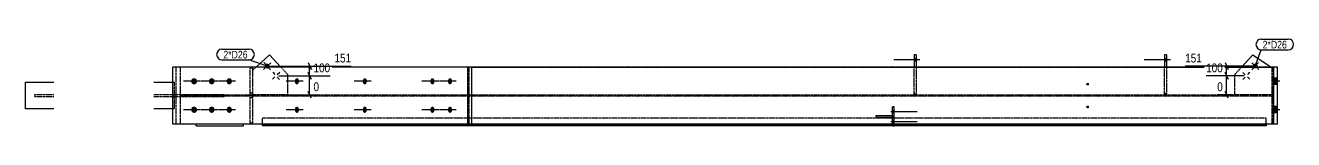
# Model space of a CAD drawing. Header units: millimetres. Extents: x 48 to 60985, y 13 to 3079.
# Drawn here: x 48 to 6733, y 48 to 505 of the extents above; entities that cross this region are included whole.
import ezdxf

# ---------------------------------------------------------------- set-up
doc = ezdxf.new("R2010")
doc.units = ezdxf.units.MM
doc.linetypes.add('DXK_LINE_DOT2', pattern=[3.9198, 1.9599, -1.9599])
for name, color, linetype in [('MÅLSÆTNING', 7, 'Continuous'), ('STÅL', 7, 'Continuous'), ('TEKST', 7, 'Continuous')]:
    doc.layers.add(name, color=color, linetype=linetype)
doc.styles.add('Arial Narrow', font='ARIALN.TTF', dxfattribs={"height": 0.2})

msp = doc.modelspace()

# ---------------------------------------------------------------- hatches: boundary and pattern name
at = {"layer": 'STÅL', "linetype": 'Continuous'}
for points in [[(4743, 391), (4743, 405), (4733, 405), (4733, 391)], [(4743, 391), (4743, 405), (4733, 405), (4733, 391)], [(6063, 391), (6063, 405), (6053, 405), (6053, 391)], [(6063, 391), (6063, 405), (6053, 405), (6053, 391)], [(1331, 353.6, -1), (1313.4, 372.7, -1)], [(6539.6, 372.7, -1), (6522, 353.6, -1)], [(952.9, 283), (952.5, 279.6), (951.5, 276.3), (949.9, 273.3), (947.7, 270.7), (945.1, 268.7), (942.1, 267.3), (938.9, 266.6), (935.7, 266.6), (932.5, 267.3), (929.5, 268.7), (926.9, 270.7), (924.7, 273.3), (923.1, 276.3), (922.1, 279.6), (921.7, 283), (922.1, 286.4), (923.1, 289.7), (924.7, 292.7), (926.9, 295.3), (929.5, 297.3), (932.5, 298.7), (935.7, 299.4), (938.9, 299.4), (942.1, 298.7), (945.1, 297.3), (947.7, 295.3), (949.9, 292.7), (951.5, 289.7), (952.5, 286.4)], [(1045, 283), (1044.6, 279.6), (1043.7, 276.3), (1042.1, 273.3), (1040, 270.7), (1037.5, 268.7), (1034.7, 267.3), (1031.6, 266.6), (1028.5, 266.6), (1025.5, 267.3), (1022.6, 268.7), (1020.1, 270.7), (1018, 273.3), (1016.5, 276.3), (1015.5, 279.6), (1015.2, 283), (1015.5, 286.4), (1016.5, 289.7), (1018, 292.7), (1020.1, 295.3), (1022.6, 297.3), (1025.5, 298.7), (1028.5, 299.4), (1031.6, 299.4), (1034.7, 298.7), (1037.5, 297.3), (1040, 295.3), (1042.1, 292.7), (1043.7, 289.7), (1044.6, 286.4)], [(1136.9, 283), (1136.6, 279.6), (1135.7, 276.3), (1134.2, 273.3), (1132.2, 270.7), (1129.9, 268.7), (1127.2, 267.3), (1124.3, 266.6), (1121.4, 266.6), (1118.5, 267.3), (1115.8, 268.7), (1113.4, 270.7), (1111.5, 273.3), (1110, 276.3), (1109.1, 279.6), (1108.8, 283), (1109.1, 286.4), (1110, 289.7), (1111.5, 292.7), (1113.4, 295.3), (1115.8, 297.3), (1118.5, 298.7), (1121.4, 299.4), (1124.3, 299.4), (1127.2, 298.7), (1129.9, 297.3), (1132.2, 295.3), (1134.2, 292.7), (1135.7, 289.7), (1136.6, 286.4)], [(1490.3, 283), (1490, 279.6), (1489.3, 276.3), (1488.2, 273.3), (1486.6, 270.7), (1484.8, 268.7), (1482.7, 267.3), (1480.5, 266.6), (1478.2, 266.6), (1475.9, 267.3), (1473.9, 268.7), (1472, 270.7), (1470.5, 273.3), (1469.3, 276.3), (1468.6, 279.6), (1468.4, 283), (1468.6, 286.4), (1469.3, 289.7), (1470.5, 292.7), (1472, 295.3), (1473.9, 297.3), (1475.9, 298.7), (1478.2, 299.4), (1480.5, 299.4), (1482.7, 298.7), (1484.8, 297.3), (1486.6, 295.3), (1488.2, 292.7), (1489.3, 289.7), (1490, 286.4)], [(1848.1, 283), (1847.8, 279.6), (1847.1, 276.3), (1846, 273.3), (1844.5, 270.7), (1842.6, 268.7), (1840.5, 267.3), (1838.3, 266.6), (1836, 266.6), (1833.8, 267.3), (1831.7, 268.7), (1829.8, 270.7), (1828.3, 273.3), (1827.2, 276.3), (1826.4, 279.6), (1826.2, 283), (1826.4, 286.4), (1827.2, 289.7), (1828.3, 292.7), (1829.8, 295.3), (1831.7, 297.3), (1833.8, 298.7), (1836, 299.4), (1838.3, 299.4), (1840.5, 298.7), (1842.6, 297.3), (1844.5, 295.3), (1846, 292.7), (1847.1, 289.7), (1847.8, 286.4)], [(2204.6, 283), (2204.3, 279.6), (2203.6, 276.3), (2202.5, 273.3), (2200.9, 270.7), (2199.1, 268.7), (2197, 267.3), (2194.8, 266.6), (2192.5, 266.6), (2190.3, 267.3), (2188.2, 268.7), (2186.3, 270.7), (2184.8, 273.3), (2183.6, 276.3), (2182.9, 279.6), (2182.7, 283), (2182.9, 286.4), (2183.6, 289.7), (2184.8, 292.7), (2186.3, 295.3), (2188.2, 297.3), (2190.3, 298.7), (2192.5, 299.4), (2194.8, 299.4), (2197, 298.7), (2199.1, 297.3), (2200.9, 295.3), (2202.5, 292.7), (2203.6, 289.7), (2204.3, 286.4)], [(2297.3, 283), (2297.1, 279.6), (2296.4, 276.3), (2295.2, 273.3), (2293.7, 270.7), (2291.9, 268.7), (2289.8, 267.3), (2287.5, 266.6), (2285.3, 266.6), (2283, 267.3), (2280.9, 268.7), (2279.1, 270.7), (2277.6, 273.3), (2276.4, 276.3), (2275.7, 279.6), (2275.5, 283), (2275.7, 286.4), (2276.4, 289.7), (2277.6, 292.7), (2279.1, 295.3), (2280.9, 297.3), (2283, 298.7), (2285.3, 299.4), (2287.5, 299.4), (2289.8, 298.7), (2291.9, 297.3), (2293.7, 295.3), (2295.2, 292.7), (2296.4, 289.7), (2297.1, 286.4)], [(5641.3, 268), (5641.4, 269.5), (5641.9, 270.8), (5642.6, 272.1), (5643.5, 273.2), (5644.6, 274.1), (5645.9, 274.7), (5647.3, 275), (5648.7, 275), (5650.1, 274.7), (5651.4, 274.1), (5652.5, 273.2), (5653.4, 272.1), (5654.1, 270.8), (5654.6, 269.5), (5654.7, 268), (5654.6, 266.5), (5654.1, 265.2), (5653.4, 263.9), (5652.5, 262.8), (5651.4, 261.9), (5650.1, 261.3), (5648.7, 261), (5647.3, 261), (5645.9, 261.3), (5644.6, 261.9), (5643.5, 262.8), (5642.6, 263.9), (5641.9, 265.2), (5641.4, 266.5)], [(6648, 266.5), (6648, 299.5), (6623, 299.5), (6623, 266.5)], [(6648, 266.5), (6648, 299.5), (6623, 299.5), (6623, 266.5)], [(952.9, 133), (952.5, 129.6), (951.5, 126.3), (949.9, 123.3), (947.7, 120.7), (945.1, 118.7), (942.1, 117.3), (938.9, 116.6), (935.7, 116.6), (932.5, 117.3), (929.5, 118.7), (926.9, 120.7), (924.7, 123.3), (923.1, 126.3), (922.1, 129.6), (921.7, 133), (922.1, 136.4), (923.1, 139.7), (924.7, 142.7), (926.9, 145.3), (929.5, 147.3), (932.5, 148.7), (935.7, 149.4), (938.9, 149.4), (942.1, 148.7), (945.1, 147.3), (947.7, 145.3), (949.9, 142.7), (951.5, 139.7), (952.5, 136.4)], [(1045, 133), (1044.6, 129.6), (1043.7, 126.3), (1042.1, 123.3), (1040, 120.7), (1037.5, 118.7), (1034.7, 117.3), (1031.6, 116.6), (1028.5, 116.6), (1025.5, 117.3), (1022.6, 118.7), (1020.1, 120.7), (1018, 123.3), (1016.5, 126.3), (1015.5, 129.6), (1015.2, 133), (1015.5, 136.4), (1016.5, 139.7), (1018, 142.7), (1020.1, 145.3), (1022.6, 147.3), (1025.5, 148.7), (1028.5, 149.4), (1031.6, 149.4), (1034.7, 148.7), (1037.5, 147.3), (1040, 145.3), (1042.1, 142.7), (1043.7, 139.7), (1044.6, 136.4)], [(1136.9, 133), (1136.6, 129.6), (1135.7, 126.3), (1134.2, 123.3), (1132.2, 120.7), (1129.9, 118.7), (1127.2, 117.3), (1124.3, 116.6), (1121.4, 116.6), (1118.5, 117.3), (1115.8, 118.7), (1113.4, 120.7), (1111.5, 123.3), (1110, 126.3), (1109.1, 129.6), (1108.8, 133), (1109.1, 136.4), (1110, 139.7), (1111.5, 142.7), (1113.4, 145.3), (1115.8, 147.3), (1118.5, 148.7), (1121.4, 149.4), (1124.3, 149.4), (1127.2, 148.7), (1129.9, 147.3), (1132.2, 145.3), (1134.2, 142.7), (1135.7, 139.7), (1136.6, 136.4)], [(1490.3, 133), (1490, 129.6), (1489.3, 126.3), (1488.2, 123.3), (1486.6, 120.7), (1484.8, 118.7), (1482.7, 117.3), (1480.5, 116.6), (1478.2, 116.6), (1475.9, 117.3), (1473.9, 118.7), (1472, 120.7), (1470.5, 123.3), (1469.3, 126.3), (1468.6, 129.6), (1468.4, 133), (1468.6, 136.4), (1469.3, 139.7), (1470.5, 142.7), (1472, 145.3), (1473.9, 147.3), (1475.9, 148.7), (1478.2, 149.4), (1480.5, 149.4), (1482.7, 148.7), (1484.8, 147.3), (1486.6, 145.3), (1488.2, 142.7), (1489.3, 139.7), (1490, 136.4)], [(1848.1, 133), (1847.8, 129.6), (1847.1, 126.3), (1846, 123.3), (1844.5, 120.7), (1842.6, 118.7), (1840.5, 117.3), (1838.3, 116.6), (1836, 116.6), (1833.8, 117.3), (1831.7, 118.7), (1829.8, 120.7), (1828.3, 123.3), (1827.2, 126.3), (1826.4, 129.6), (1826.2, 133), (1826.4, 136.4), (1827.2, 139.7), (1828.3, 142.7), (1829.8, 145.3), (1831.7, 147.3), (1833.8, 148.7), (1836, 149.4), (1838.3, 149.4), (1840.5, 148.7), (1842.6, 147.3), (1844.5, 145.3), (1846, 142.7), (1847.1, 139.7), (1847.8, 136.4)], [(2204.6, 133), (2204.3, 129.6), (2203.6, 126.3), (2202.5, 123.3), (2200.9, 120.7), (2199.1, 118.7), (2197, 117.3), (2194.8, 116.6), (2192.5, 116.6), (2190.3, 117.3), (2188.2, 118.7), (2186.3, 120.7), (2184.8, 123.3), (2183.6, 126.3), (2182.9, 129.6), (2182.7, 133), (2182.9, 136.4), (2183.6, 139.7), (2184.8, 142.7), (2186.3, 145.3), (2188.2, 147.3), (2190.3, 148.7), (2192.5, 149.4), (2194.8, 149.4), (2197, 148.7), (2199.1, 147.3), (2200.9, 145.3), (2202.5, 142.7), (2203.6, 139.7), (2204.3, 136.4)], [(2297.3, 133), (2297.1, 129.6), (2296.4, 126.3), (2295.2, 123.3), (2293.7, 120.7), (2291.9, 118.7), (2289.8, 117.3), (2287.5, 116.6), (2285.3, 116.6), (2283, 117.3), (2280.9, 118.7), (2279.1, 120.7), (2277.6, 123.3), (2276.4, 126.3), (2275.7, 129.6), (2275.5, 133), (2275.7, 136.4), (2276.4, 139.7), (2277.6, 142.7), (2279.1, 145.3), (2280.9, 147.3), (2283, 148.7), (2285.3, 149.4), (2287.5, 149.4), (2289.8, 148.7), (2291.9, 147.3), (2293.7, 145.3), (2295.2, 142.7), (2296.4, 139.7), (2297.1, 136.4)], [(5641.3, 148), (5641.4, 149.5), (5641.9, 150.8), (5642.6, 152.1), (5643.5, 153.2), (5644.6, 154.1), (5645.9, 154.7), (5647.3, 155), (5648.7, 155), (5650.1, 154.7), (5651.4, 154.1), (5652.5, 153.2), (5653.4, 152.1), (5654.1, 150.8), (5654.6, 149.5), (5654.7, 148), (5654.6, 146.5), (5654.1, 145.2), (5653.4, 143.9), (5652.5, 142.8), (5651.4, 141.9), (5650.1, 141.3), (5648.7, 141), (5647.3, 141), (5645.9, 141.3), (5644.6, 141.9), (5643.5, 142.8), (5642.6, 143.9), (5641.9, 145.2), (5641.4, 146.5)], [(6648, 116.5), (6648, 149.5), (6623, 149.5), (6623, 116.5)], [(6648, 116.5), (6648, 149.5), (6623, 149.5), (6623, 116.5)], [(4628, 117), (4628, 131), (4618, 131), (4618, 117)], [(4628, 65), (4628, 79), (4618, 79), (4618, 65)]]:
    msp.add_hatch(color=96, dxfattribs=at).paths.add_polyline_path(points)

# ---------------------------------------------------------------- linework, layer by layer
at = {"layer": 'MÅLSÆTNING', "color": 7, "linetype": 'Continuous'}
for p, q in [((1381.5, 311.6), (1654.6, 311.6)), ((1539.3, 329.6), (1553.7, 293.6)), ((1546.5, 212), (1546.5, 311.6)), ((6471.5, 311.6), (6271.7, 311.6)), ((6372.6, 329.6), (6387, 293.6)), ((6379.8, 212), (6379.8, 311.6)), ((1442, 212), (1596.1, 212)), ((1553.7, 194), (1539.3, 230)), ((6411, 212), (6330.2, 212)), ((6387, 194), (6372.6, 230))]:
    msp.add_line(p, q, dxfattribs=at)
at = {"layer": 'STÅL', "color": 4, "linetype": 'Continuous'}
for p, q in [((1264.2, 358), (1335.3, 422.7)), ((1335.3, 422.7), (1394.8, 358)), ((4743, 423), (4733, 423)), ((4733, 423), (4733, 358)), ((4743, 423), (4743, 358)), ((6063, 423), (6053, 423)), ((6053, 423), (6053, 358)), ((6063, 423), (6063, 358)), ((6458.2, 358), (6517.7, 422.7)), ((6517.7, 422.7), (6614.1, 358)), ((4628, 148), (4618, 148)), ((4618, 48), (4618, 148)), ((4628, 48), (4628, 148)), ((4531.6, 93), (4531.6, 103)), ((4531.6, 103), (4618, 103)), ((4618, 93), (4531.6, 93)), ((4618, 103), (4618, 93)), ((948, 48), (948, 58)), ((948, 48), (1198, 48)), ((1198, 48), (1198, 58)), ((1298, 48), (1298, 58)), ((4618, 53), (1298, 53)), ((4618, 48), (1298, 48)), ((4618, 48), (4628, 48)), ((6588, 53), (4628, 53)), ((6588, 48), (4628, 48)), ((6588, 58), (6588, 53)), ((6588, 53), (6588, 52.8)), ((6588, 52.8), (6588, 52.1)), ((6588, 52.1), (6588, 51.1)), ((6588, 51.1), (6588, 48))]:
    msp.add_line(p, q, dxfattribs=at)
at = {"layer": 'STÅL', "color": 96, "linetype": 'Continuous'}
for p, q in [((4733, 405), (4743, 405)), ((4733, 405), (4743, 405)), ((6053, 405), (6063, 405)), ((6053, 405), (6063, 405)), ((1341.3, 380.7), (1303, 345.6)), ((1339.8, 344), (1304.6, 382.3)), ((4625.5, 398), (4763, 398)), ((4625.5, 398), (4763, 398)), ((4733, 391), (4743, 391)), ((4733, 391), (4743, 391)), ((5945.5, 398), (6083, 398)), ((5945.5, 398), (6083, 398)), ((6053, 391), (6063, 391)), ((6053, 391), (6063, 391)), ((6511.7, 380.7), (6550, 345.6)), ((6548.4, 382.3), (6513.2, 344)), ((970.3, 283), (881.1, 283)), ((1063, 283), (973.9, 283)), ((1155.8, 283), (1066.7, 283)), ((1350.4, 294), (1363.1, 305.7)), ((1351.9, 330.7), (1363.6, 318)), ((1387.1, 292.5), (1375.4, 305.2)), ((1388.7, 329.2), (1375.9, 317.5)), ((1512.3, 283), (1423.2, 283)), ((1870.1, 283), (1781, 283)), ((2226.6, 283), (2137.5, 283)), ((2319.3, 283), (2230.2, 283)), ((5638.8, 268), (5648, 268)), ((6464.3, 329.2), (6477.1, 317.5)), ((6465.9, 292.5), (6477.6, 305.2)), ((6501.1, 330.7), (6489.4, 318)), ((6502.6, 294), (6489.9, 305.7)), ((6648, 299.5), (6623, 299.5)), ((6648, 299.5), (6623, 299.5)), ((6660.5, 283), (6623, 283)), ((6660.5, 283), (6623, 283)), ((6648, 266.5), (6623, 266.5)), ((6648, 266.5), (6623, 266.5)), ((5638.8, 148), (5648, 148)), ((6648, 149.5), (6623, 149.5)), ((6648, 149.5), (6623, 149.5)), ((970.3, 133), (881.1, 133)), ((1063, 133), (973.9, 133)), ((1155.8, 133), (1066.7, 133)), ((1512.3, 133), (1423.2, 133)), ((1870.1, 133), (1781, 133)), ((2226.6, 133), (2137.5, 133)), ((2319.3, 133), (2230.2, 133)), ((4610.5, 124), (4748, 124)), ((4610.5, 72), (4748, 72)), ((4618, 131), (4628, 131)), ((4618, 117), (4628, 117)), ((4618, 79), (4628, 79)), ((6660.5, 133), (6623, 133)), ((6660.5, 133), (6623, 133)), ((6648, 116.5), (6623, 116.5)), ((6648, 116.5), (6623, 116.5)), ((4618, 65), (4628, 65))]:
    msp.add_line(p, q, dxfattribs=at)
at = {"layer": 'STÅL', "color": 2, "linetype": 'Continuous'}
for p, q in [((824.7, 58), (824.7, 358)), ((2382.5, 358), (824.7, 358)), ((2401.2, 358), (2382.5, 358)), ((2382.5, 58), (2382.5, 358)), ((2401.2, 58), (2401.2, 358)), ((2401.2, 358), (6626.6, 358)), ((6648, 358), (6626.6, 358)), ((6626.6, 358), (6626.6, 58)), ((6648, 58), (6648, 358)), ((48, 138), (48, 278)), ((48, 278), (198, 278)), ((724.7, 278), (824.7, 278)), ((198, 138), (48, 138)), ((824.7, 138), (724.7, 138)), ((2401.2, 58), (824.7, 58)), ((4618, 58), (2401.2, 58)), ((6626.6, 58), (4628, 58)), ((6648, 58), (6626.6, 58))]:
    msp.add_line(p, q, dxfattribs=at)
at = {"layer": 'STÅL', "color": 7, "linetype": 'DXK_LINE_DOT2'}
for p, q in [((843.4, 58), (843.4, 358)), ((2379.9, 358), (865.5, 358)), ((865.5, 58), (865.5, 358)), ((2401.2, 358), (2379.9, 358)), ((2379.9, 58), (2379.9, 358)), ((2386.9, 58), (2386.9, 358)), ((6623, 358), (2401.2, 358)), ((6619.6, 58), (6619.6, 358)), ((6626.6, 358), (6623, 358)), ((6623, 58), (6623, 358)), ((832.1, 278), (824.7, 278)), ((832.1, 278), (832.1, 138)), ((98, 203), (98, 213)), ((98, 213), (198, 213)), ((98, 203), (198, 203)), ((724.7, 213), (1098, 213)), ((724.7, 203), (1098, 203)), ((865.5, 212), (1246.6, 212)), ((1231.5, 204), (865.5, 204)), ((1098, 203), (1098, 213)), ((6623, 204), (1246.5, 204)), ((1430, 212), (4733, 212)), ((2366.5, 204), (2366.5, 212)), ((4743, 212), (6053, 212)), ((6063, 212), (6423, 212)), ((832.1, 138), (824.7, 138)), ((2379.9, 58), (865.5, 58)), ((2401.2, 58), (2379.9, 58)), ((4618, 58), (2401.2, 58)), ((4628, 58), (4618, 58)), ((6623, 58), (4628, 58)), ((6626.6, 58), (6623, 58))]:
    msp.add_line(p, q, dxfattribs=at)
at = {"layer": 'STÅL', "color": 30, "linetype": 'DXK_LINE_DOT2'}
for p, q in [((1246.5, 352), (1231.5, 352)), ((1231.5, 352), (1231.5, 212)), ((1246.5, 212), (1246.5, 352)), ((1264.2, 358), (1246.6, 342)), ((1246.6, 212), (1246.6, 342)), ((1394.8, 358), (1430, 319.6)), ((4733, 212), (4733, 358)), ((4743, 358), (4743, 212)), ((6053, 212), (6053, 358)), ((6063, 358), (6063, 212)), ((6458.2, 358), (6423, 319.6)), ((6614.1, 358), (6623, 352)), ((1430, 319.6), (1430, 212)), ((6423, 212), (6423, 319.6)), ((1246.5, 220), (1231.5, 220)), ((1231.5, 212), (1246.5, 212)), ((1231.5, 204), (1231.5, 64)), ((1246.5, 204), (1231.5, 204)), ((1246.5, 64), (1246.5, 204)), ((1430, 212), (1246.6, 212)), ((4733, 220), (4743, 220)), ((4743, 212), (4733, 212)), ((6053, 220), (6063, 220)), ((6063, 212), (6053, 212)), ((6623, 212), (6423, 212)), ((1246.5, 196), (1231.5, 196)), ((6588, 88), (1298, 88)), ((1298, 58), (1298, 88)), ((6588, 58), (6588, 88)), ((1198, 58), (948, 58)), ((1231.5, 64), (1246.5, 64)), ((4628, 53), (4618, 53)), ((4628, 48), (4618, 48)), ((6588, 50), (6588, 53))]:
    msp.add_line(p, q, dxfattribs=at)

# ---------------------------------------------------------------- wipeouts: each hides what was drawn before it
at = {"color": 0}
msp.add_wipeout([(1219.5, 403.2), (1219.5, 445.2), (1091.6, 445.2), (1091.6, 403.2)], dxfattribs=at).dxf.layer = 'TEKST'

# ---------------------------------------------------------------- next in the draw order: wipeouts: each hides what was drawn before it
at = {"color": 0, "linetype": 'Continuous'}
for points in [[(1664.2, 321.2), (1664.2, 388.4), (1557.3, 388.4), (1557.3, 321.2)], [(6369, 321.2), (6369, 388.4), (6262.1, 388.4), (6262.1, 321.2)]]:
    msp.add_wipeout(points, dxfattribs=at).dxf.layer = 'MÅLSÆTNING'
at = {"color": 0}
for points in [[(6697.5, 456), (6697.5, 498), (6569.6, 498), (6569.6, 456)], [(1219.5, 403.2), (1219.5, 445.2), (1091.6, 445.2), (1091.6, 403.2)]]:
    msp.add_wipeout(points, dxfattribs=at).dxf.layer = 'TEKST'

# ---------------------------------------------------------------- next in the draw order: linework, layer by layer
at = {"layer": 'MÅLSÆTNING', "color": 7, "linetype": 'Continuous'}
for p, q in [((1334.2, 363.1), (1765, 363.1)), ((1539.3, 381.1), (1553.7, 345.1)), ((6518.8, 363.1), (6161.3, 363.1)), ((6372.6, 381.1), (6387, 345.1))]:
    msp.add_line(p, q, dxfattribs=at)
at = {"layer": 'TEKST', "color": 7, "linetype": 'Continuous'}
for p, q in [((1084.4, 452.4), (1226.7, 452.4)), ((1084.4, 396), (1226.7, 396)), ((1322.2, 363.1), (1226.7, 396))]:
    msp.add_line(p, q, dxfattribs=at)
for centre, start, end in [((1084.4, 424.2), 90, 270), ((1226.7, 424.2), 270, 90)]:
    msp.add_arc(centre, 28.2, start, end, dxfattribs=at)

# ---------------------------------------------------------------- next in the draw order: texts
at = {"layer": 'MÅLSÆTNING', "color": 3, "linetype": 'Continuous', "style": 'Arial Narrow'}
for p in [(1566.9, 330.8), (6271.7, 330.8)]:
    msp.add_text('100', height=45.81, dxfattribs=at).set_placement(p)
at = {"layer": 'TEKST', "color": 3, "style": 'Arial Narrow'}
msp.add_text('2*D26', height=40.09, dxfattribs=at).set_placement((1091.6, 403.2))

# ---------------------------------------------------------------- next in the draw order: wipeouts: each hides what was drawn before it
at = {"color": 0, "linetype": 'Continuous'}
for points in [[(1605.7, 221.6), (1605.7, 288.8), (1557.3, 288.8), (1557.3, 221.6)], [(6369, 221.6), (6369, 288.8), (6320.6, 288.8), (6320.6, 221.6)]]:
    msp.add_wipeout(points, dxfattribs=at).dxf.layer = 'MÅLSÆTNING'
at = {"color": 0}
msp.add_wipeout([(6697.5, 456), (6697.5, 498), (6569.6, 498), (6569.6, 456)], dxfattribs=at).dxf.layer = 'TEKST'

# ---------------------------------------------------------------- next in the draw order: linework, layer by layer
at = {"layer": 'MÅLSÆTNING', "color": 7, "linetype": 'Continuous'}
for p, q in [((1546.5, 311.6), (1546.5, 363.1)), ((6379.8, 311.6), (6379.8, 363.1)), ((1381.5, 311.6), (1654.6, 311.6)), ((1553.7, 293.6), (1539.3, 329.6)), ((6471.5, 311.6), (6271.7, 311.6)), ((6387, 293.6), (6372.6, 329.6))]:
    msp.add_line(p, q, dxfattribs=at)
at = {"layer": 'TEKST', "color": 7, "linetype": 'Continuous'}
for p, q in [((6562.4, 505.2), (6704.7, 505.2)), ((6530.8, 363.1), (6562.4, 448.8)), ((6562.4, 448.8), (6704.7, 448.8))]:
    msp.add_line(p, q, dxfattribs=at)
for centre, start, end in [((6562.4, 477), 90, 270), ((6704.7, 477), 270, 90)]:
    msp.add_arc(centre, 28.2, start, end, dxfattribs=at)

# ---------------------------------------------------------------- next in the draw order: texts
at = {"layer": 'MÅLSÆTNING', "color": 3, "linetype": 'Continuous', "style": 'Arial Narrow'}
for p in [(1566.9, 231.2), (6330.2, 231.2)]:
    msp.add_text('0', height=45.8, dxfattribs=at).set_placement(p)
at = {"layer": 'TEKST', "color": 3, "style": 'Arial Narrow'}
msp.add_text('2*D26', height=40.09, dxfattribs=at).set_placement((6569.6, 456))

# ---------------------------------------------------------------- next in the draw order: wipeouts: each hides what was drawn before it
at = {"color": 0, "linetype": 'Continuous'}
for points in [[(1774.6, 372.7), (1774.6, 439.9), (1667.7, 439.9), (1667.7, 372.7)], [(6258.6, 372.7), (6258.6, 439.9), (6151.7, 439.9), (6151.7, 372.7)]]:
    msp.add_wipeout(points, dxfattribs=at).dxf.layer = 'MÅLSÆTNING'

# ---------------------------------------------------------------- next in the draw order: texts
at = {"layer": 'MÅLSÆTNING', "color": 3, "linetype": 'Continuous', "style": 'Arial Narrow'}
for p in [(1677.3, 382.3), (6161.3, 382.3)]:
    msp.add_text('151', height=45.81, dxfattribs=at).set_placement(p)

doc.saveas('drawing.dxf')
